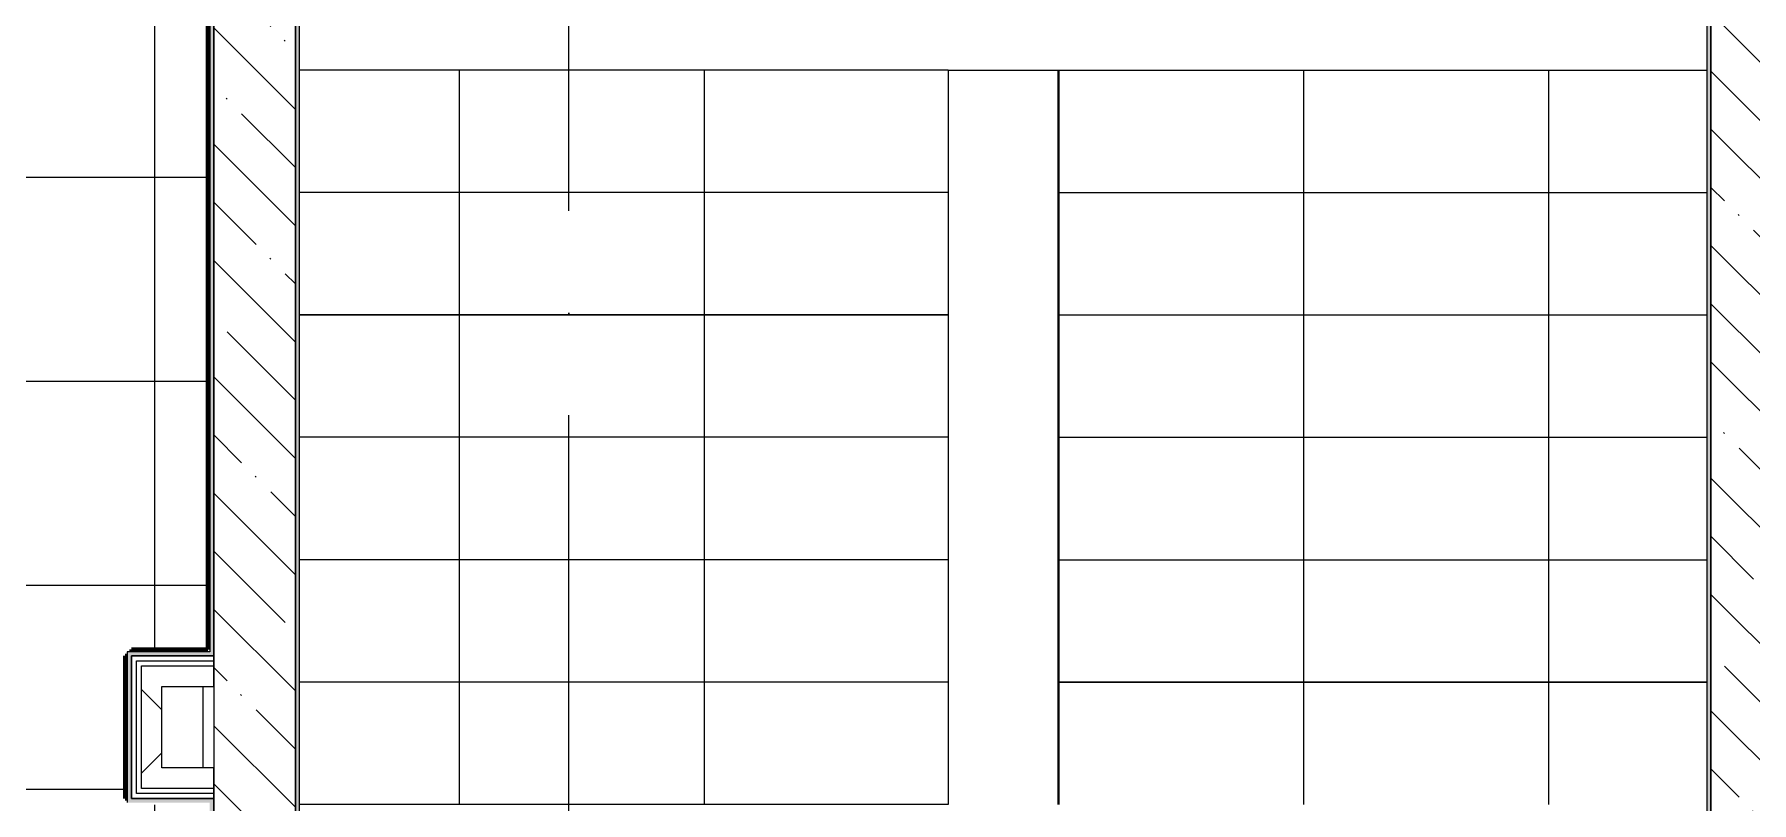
# Model space of a CAD drawing. Header units: millimetres. Extents: x 97 to 215964, y -4577 to 60645.
# Drawn here: x 132288 to 136498, y 54979 to 56863 of the extents above; entities that cross this region are included whole.
import ezdxf

# ---------------------------------------------------------------- set-up
doc = ezdxf.new("R2010")
doc.units = ezdxf.units.MM
doc.linetypes.add('ADSK_Линия сетки', pattern=[2500, 2000, -250, 0, -250])
for name, color, linetype, lineweight in [('A-FLOR-____-OTLN', 192, 'Continuous', 9), ('A-FLOR-____-PATT', 8, 'Continuous', 9), ('A-WALL-____-MCUT', 113, 'Continuous', 9), ('A-WALL-____-PATT', 111, 'Continuous', 9), ('A-WALL-FNSH-MCUT', 113, 'Continuous', 9), ('I-WALL-____-OTLN', 2, 'Continuous', 9), ('S-GRID-____-OTLN', 1, 'Continuous', 9), ('S-STRS-____-OTLN', 31, 'Continuous', 9)]:
    doc.layers.add(name, color=color, linetype=linetype, lineweight=lineweight)
pattern_1 = [(90, (75730, 56775), (-600, 4e-14), []), (180, (75730, 56775), (-7e-14, -600), [])]
pattern_2 = [(270, (76000, 52875), (600, 4e-14), []), (0, (76000, 52875), (0, 600), [])]
pattern_3 = [(135, (0, 0), (-142.5612, -142.5612), []), (135, (142.56, 0), (-142.5612, -142.5612), [252.016, -50.403, 3.353, -47.05])]
pattern_4 = [(45, (0, 0), (-141.42136, 141.42136), []), (135, (0, 0), (-141.42136, -141.42136), [])]

# ---------------------------------------------------------------- blocks, each defined once
blk = doc.blocks.new('0083_СОШ675_АР_R22_rvt-1-О_АИ_ПП_8_400_Целиком')
at = {"layer": 'A-WALL-____-PATT', "lineweight": 5}
h = blk.add_hatch(dxfattribs=at)
h.set_pattern_fill('FP_8', color=10, style=0, pattern_type=2)
h.set_pattern_definition(pattern_3)
h.paths.add_polyline_path([(73930, 50175), (74130, 50175), (74130, 50375), (73930, 50375)])
h.paths.add_polyline_path([(73930, 52015), (74130, 52015), (74130, 58375), (73930, 58375), (73930, 52884.5)])
h = blk.add_hatch(dxfattribs=at)
h.set_pattern_fill('FP_8', color=10, style=0, pattern_type=2)
h.set_pattern_definition(pattern_3)
h.paths.add_polyline_path([(77600, 49975), (77800, 49975), (77800, 51475), (77600, 51475), (77600, 50175)])
h.paths.add_polyline_path([(77600, 51875), (77800, 51875), (77800, 58325), (77600, 58325), (77600, 52884.5)])
h = blk.add_hatch(dxfattribs=at)
h.set_pattern_fill('FP_17', color=252, style=0, pattern_type=2)
h.set_pattern_definition(pattern_4)
h.paths.add_polyline_path([(73802.9, 55064.5), (73802.9, 55264.5), (73752.9, 55264.5), (73752.9, 55064.5)])
h = blk.add_hatch(dxfattribs=at)
h.set_pattern_fill('FP_17', color=252, style=0, pattern_type=2)
h.set_pattern_definition(pattern_4)
h.paths.add_polyline_path([(73930, 55014.5), (73930, 55064.5), (73752.9, 55064.5), (73752.9, 55014.5)])
at = {"layer": 'S-STRS-____-OTLN', "lineweight": 5}
h = blk.add_hatch(dxfattribs=at)
h.set_pattern_fill('FP_22', color=256, style=0, pattern_type=2)
h.set_pattern_definition(pattern_1)
h.paths.add_polyline_path([(75730, 56475), (75730, 56775), (74140, 56775), (74140, 56475), (74943.4, 56475)])
h = blk.add_hatch(dxfattribs=at)
h.set_pattern_fill('FP_23', color=256, style=0, pattern_type=2)
h.set_pattern_definition(pattern_2)
h.paths.add_polyline_path([(77590, 56475), (77590, 56775), (76000, 56775), (76000, 56475), (77458.9, 56475)])
h = blk.add_hatch(dxfattribs=at)
h.set_pattern_fill('FP_22', color=256, style=0, pattern_type=2)
h.set_pattern_definition(pattern_1)
h.paths.add_polyline_path([(74140, 56175), (75730, 56175), (75730, 56475), (74140, 56475)])
h = blk.add_hatch(dxfattribs=at)
h.set_pattern_fill('FP_23', color=256, style=0, pattern_type=2)
h.set_pattern_definition(pattern_2)
h.paths.add_polyline_path([(77458.9, 56175), (77590, 56175), (77590, 56475), (76000, 56475), (76000, 56175), (76201.1, 56175)])
h = blk.add_hatch(dxfattribs=at)
h.set_pattern_fill('FP_22', color=256, style=0, pattern_type=2)
h.set_pattern_definition(pattern_1)
h.paths.add_polyline_path([(75730, 55875), (75730, 56175), (74140, 56175), (74140, 55875), (74943.4, 55875)])
h = blk.add_hatch(dxfattribs=at)
h.set_pattern_fill('FP_23', color=256, style=0, pattern_type=2)
h.set_pattern_definition(pattern_2)
h.paths.add_polyline_path([(77590, 55875), (77590, 56175), (76000, 56175), (76000, 55875), (77458.9, 55875)])
h = blk.add_hatch(dxfattribs=at)
h.set_pattern_fill('FP_22', color=256, style=0, pattern_type=2)
h.set_pattern_definition(pattern_1)
h.paths.add_polyline_path([(74314.5, 55575), (75730, 55575), (75730, 55875), (74140, 55875), (74140, 55575)])
h = blk.add_hatch(dxfattribs=at)
h.set_pattern_fill('FP_23', color=256, style=0, pattern_type=2)
h.set_pattern_definition(pattern_2)
h.paths.add_polyline_path([(77458.9, 55575), (77590, 55575), (77590, 55875), (76000, 55875), (76000, 55575), (76830, 55575)])
h = blk.add_hatch(dxfattribs=at)
h.set_pattern_fill('FP_22', color=256, style=0, pattern_type=2)
h.set_pattern_definition(pattern_1)
h.paths.add_polyline_path([(75730, 55275), (75730, 55575), (74140, 55575), (74140, 55275), (74943.4, 55275)])
h = blk.add_hatch(dxfattribs=at)
h.set_pattern_fill('FP_23', color=256, style=0, pattern_type=2)
h.set_pattern_definition(pattern_2)
h.paths.add_polyline_path([(77590, 55275), (77590, 55575), (76000, 55575), (76000, 55275), (77458.9, 55275)])
h = blk.add_hatch(dxfattribs=at)
h.set_pattern_fill('FP_22', color=256, style=0, pattern_type=2)
h.set_pattern_definition(pattern_1)
h.paths.add_polyline_path([(74140, 54975), (75730, 54975), (75730, 55275), (74140, 55275)])
h = blk.add_hatch(dxfattribs=at)
h.set_pattern_fill('FP_23', color=256, style=0, pattern_type=2)
h.set_pattern_definition(pattern_2)
h.paths.add_polyline_path([(77590, 54975), (77590, 55275), (76000, 55275), (76000, 54975), (77458.9, 54975)])
at = {"layer": 'A-FLOR-____-OTLN', "color": 90}
blk.add_line((73903, 55264.5), (73903, 55064.5), dxfattribs=at)
at = {"layer": 'A-WALL-____-MCUT', "color": 50, "lineweight": 13}
for p, q in [((73930, 58375), (73930, 52015)), ((74130, 52015), (74130, 58375)), ((77600, 58325), (77600, 51875)), ((73752.9, 55314.5), (73930, 55314.5)), ((73752.9, 55264.5), (73752.9, 55314.5)), ((73930, 55264.5), (73930, 55314.5)), ((73752.9, 55064.5), (73752.9, 55264.5)), ((73802.9, 55264.5), (73930, 55264.5)), ((73802.9, 55064.5), (73802.9, 55264.5)), ((73752.9, 55014.5), (73752.9, 55064.5)), ((73930, 55064.5), (73802.9, 55064.5)), ((73930, 55014.5), (73930, 55064.5)), ((73930, 55014.5), (73752.9, 55014.5))]:
    blk.add_line(p, q, dxfattribs=at)
at = {"layer": 'A-WALL-____-MCUT', "color": 10, "lineweight": 5}
for p, q in [((73740.4, 55327), (73930, 55327)), ((73740.4, 55314.5), (73740.4, 55327)), ((73740.4, 55264.5), (73740.4, 55314.5)), ((73740.4, 55064.5), (73740.4, 55264.5)), ((73740.4, 55014.5), (73740.4, 55064.5)), ((73740.4, 55002), (73740.4, 55014.5)), ((73930, 55002), (73740.4, 55002))]:
    blk.add_line(p, q, dxfattribs=at)
at = {"layer": 'A-WALL-FNSH-MCUT', "color": 90}
for p, q in [((73930, 55339.5), (73727.9, 55339.5)), ((73727.9, 55339.5), (73727.9, 55327)), ((73727.9, 55327), (73727.9, 55314.5)), ((73930, 55327), (73930, 55339.5)), ((73930, 55314.5), (73930, 55327)), ((73727.9, 55314.5), (73727.9, 55264.5)), ((73727.9, 55264.5), (73727.9, 55064.5)), ((73727.9, 55064.5), (73727.9, 55014.5)), ((73727.9, 55014.5), (73727.9, 55002)), ((73727.9, 55002), (73727.9, 54989.5)), ((73727.9, 54989.5), (73930, 54989.5)), ((73930, 55002), (73930, 55014.5)), ((73930, 54989.5), (73930, 55002))]:
    blk.add_line(p, q, dxfattribs=at)
at = {"layer": 'S-STRS-____-OTLN', "color": 10, "lineweight": 5}
for p, q in [((75730, 56775), (74140, 56775)), ((75730, 56775), (74140, 56775)), ((75730, 56775), (75870, 56775)), ((75730, 56775), (75730, 56475)), ((75870, 56775), (75955, 56775)), ((75955, 56775), (76000, 56775)), ((76000, 56775), (77590, 56775)), ((76000, 56475), (76000, 56775)), ((76000, 56775), (77590, 56775)), ((75730, 56475), (74140, 56475)), ((75730, 56475), (74140, 56475)), ((75730, 56475), (75730, 56175)), ((76000, 56175), (76000, 56475)), ((76000, 56475), (77590, 56475)), ((76000, 56475), (77590, 56475)), ((75730, 56175), (74140, 56175)), ((75730, 56175), (74140, 56175)), ((75730, 56175), (75730, 55875)), ((76000, 55875), (76000, 56175)), ((76000, 56175), (77590, 56175)), ((76000, 56175), (77590, 56175)), ((75730, 55875), (74140, 55875)), ((75730, 55875), (74140, 55875)), ((75730, 55875), (75730, 55575)), ((76000, 55575), (76000, 55875)), ((76000, 55875), (77590, 55875)), ((76000, 55875), (77590, 55875)), ((75730, 55575), (74140, 55575)), ((75730, 55575), (74140, 55575)), ((75730, 55575), (75730, 55275)), ((76000, 55275), (76000, 55575)), ((76000, 55575), (77590, 55575)), ((76000, 55575), (77590, 55575)), ((75730, 55275), (74140, 55275)), ((75730, 55275), (74140, 55275)), ((75730, 55275), (75730, 54975)), ((76000, 54975), (76000, 55275)), ((76000, 55275), (77590, 55275)), ((76000, 55275), (77590, 55275))]:
    blk.add_line(p, q, dxfattribs=at)

msp = doc.modelspace()

# ---------------------------------------------------------------- hatches: boundary and pattern name
at = {"layer": 'A-FLOR-____-PATT'}
h = msp.add_hatch(dxfattribs=at)
h.set_pattern_fill('FP_200', color=256, style=0, pattern_type=2)
h.set_pattern_definition([(270, (130582.87, 49512.5), (500, 3e-14), []), (0, (130582.87, 49512.5), (0, 500), [])])
h.paths.add_polyline_path([(131927.887824, 45905), (131927.887824, 45920), (132712.887824, 45920), (132712.887824, 46099.999414), (132927.865903, 46099.999414), (132927.865903, 47049.999414), (132727.865903, 47049.999414), (132727.865903, 47299.999414), (132712.887824, 47299.999414), (132712.887824, 49449.548266), (132707.887824, 49449.548266), (132707.887824, 49951.198266), (132712.887824, 49951.198266), (132712.887824, 50375.000586), (132927.865903, 50375.270953), (132927.865903, 52015.000586), (132712.887824, 52015.000586), (132712.887824, 54974.482366), (132525.833284, 54974.482366), (132525.833284, 54979.482366), (132515.833284, 54979.482366), (132515.833284, 54989.482366), (132510.833284, 54989.482366), (132510.833284, 55339.482366), (132515.833284, 55339.482366), (132515.833284, 55349.482366), (132525.833284, 55349.482366), (132526.809814, 55354.482366), (132712.887824, 55354.482366), (132712.887824, 58359.999414), (128312.843981, 58359.999414), (128312.843981, 54665.000586), (128297.843981, 54665.000586), (128296.956847, 54660.000586), (128097.865903, 54660.000586), (128098.775064, 51390.000586), (128297.887824, 51390.000586), (128297.887824, 51385.000586), (128312.887824, 51385.000586), (128312.887824, 45920), (129227.887824, 45920), (129227.887824, 45905), (131225.72802, 45905)])
at = {"layer": 'A-WALL-____-PATT'}
for points in [[(132727.887824, 55339.482366), (132727.887824, 58364.999414), (132717.887824, 58364.999414), (132717.887824, 55339.482366)], [(136387.887824, 50185.000586), (136397.887824, 50185.000586), (136397.887824, 58375.000586), (136387.887824, 58375.000586), (136387.887824, 50930.487821)], [(132717.887824, 55339.482366), (132717.887824, 55349.482366), (132515.833284, 55349.482366), (132515.833284, 55339.482366), (132525.833284, 55339.482366)], [(132525.833284, 54979.482366), (132525.833284, 55339.482366), (132515.833284, 55339.482366), (132515.833284, 54979.482366)], [(132717.887824, 54979.482366), (132727.887824, 54979.482366), (132727.887824, 54989.482366), (132525.833284, 54989.482366), (132525.833284, 54979.482366)], [(132727.887824, 52224.482366), (132727.887824, 54979.482366), (132717.887824, 54979.482366), (132717.887824, 52224.482366)]]:
    msp.add_hatch(color=7, dxfattribs=at).paths.add_polyline_path(points)
h = msp.add_hatch(color=7, dxfattribs=at)
h.paths.add_polyline_path([(132937.887824, 50175.000586), (132937.887824, 50375.000586), (132927.887824, 50375.000586), (132927.887824, 50175.000586)])
h.paths.add_polyline_path([(132937.887824, 52025.000586), (132937.887824, 58375.000586), (132927.887824, 58375.000586), (132927.887824, 52025.000586)])

# ---------------------------------------------------------------- linework, layer by layer
at = {"layer": 'A-WALL-____-MCUT', "color": 7}
for p, q in [((132717.887824, 58364.999414), (132717.887824, 55349.482366)), ((132727.887824, 55339.482366), (132727.887824, 58374.999414)), ((132927.887824, 58375.000586), (132927.887824, 52025.000586)), ((132937.887824, 52025.000586), (132937.887824, 58365.000586)), ((136387.887824, 58365.000586), (136387.887824, 50185.000586)), ((136397.887824, 50175.000586), (136397.887824, 58325.000586)), ((132717.887824, 55349.482366), (132515.833284, 55349.482366)), ((132515.833284, 55349.482366), (132515.833284, 54979.482366)), ((132525.833284, 55339.482366), (132727.887824, 55339.482366)), ((132525.833284, 54989.482366), (132525.833284, 55339.482366)), ((132727.887824, 54989.482366), (132525.833284, 54989.482366)), ((132727.887824, 52015.000586), (132727.887824, 54989.482366))]:
    msp.add_line(p, q, dxfattribs=at)
at = {"layer": 'I-WALL-____-OTLN', "color": 5, "lineweight": 90}
for p, q in [((132712.887824, 55354.482366), (132712.887824, 58359.999414)), ((132510.833284, 54989.482366), (132510.833284, 55339.482366)), ((132515.833284, 55339.482366), (132510.833284, 55339.482366)), ((132525.833284, 55354.482366), (132712.887824, 55354.482366)), ((132525.833284, 55354.482366), (132525.833284, 55349.482366)), ((132510.833284, 54989.482366), (132515.833284, 54989.482366))]:
    msp.add_line(p, q, dxfattribs=at)
at = {"layer": 'S-GRID-____-OTLN', "linetype": 'ADSK_Линия сетки'}
msp.add_line((133597.887824, -3572.657751), (133597.887824, 60644.999414), dxfattribs=at)

# ---------------------------------------------------------------- block references
at = {"color": 250, "lineweight": 5}
msp.add_blockref('0083_СОШ675_АР_R22_rvt-1-О_АИ_ПП_8_400_Целиком', (58797.887824, 0), dxfattribs=at)

doc.saveas('drawing.dxf')
